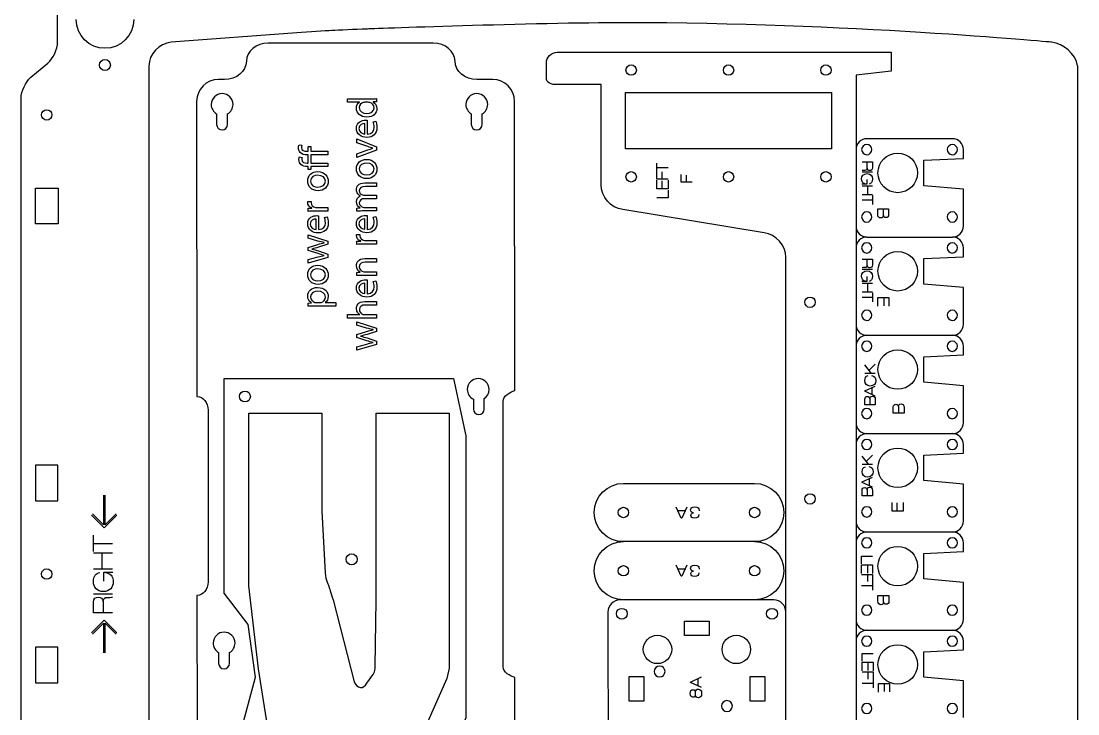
# Model space of a CAD drawing. Header units: millimetres. Extents: x 28 to 1172, y 29 to 868.
# Drawn here: x 401.2 to 633.3, y 577.1 to 729.3 of the extents above; entities that cross this region are included whole.
import ezdxf

# ---------------------------------------------------------------- set-up
doc = ezdxf.new("R2010")
doc.units = ezdxf.units.MM
doc.layers.add('Layer_1', color=7, linetype='CONTINUOUS', true_color=0xffffff)

msp = doc.modelspace()

# ---------------------------------------------------------------- linework, layer by layer
at = {"layer": 'Layer_1', "color": 1, "true_color": 0xff0000}
for points in [[(409.2, 724.67), (409.2, 745.83)], [(461.74, 726.69), (434.14, 724.63)], [(491.69, 724.45), (455.46, 724.45)], [(518.95, 722.45), (530.95, 722.45), (530.95, 722.45)], [(530.95, 722.45), (592.25, 722.45), (592.25, 718.29), (584.55, 717.41), (584.55, 518.81), (584.55, 516.27)], [(403.36, 716.95), (407.04, 720.04)], [(420.8, 719.63), (420.8, 719.63)], [(429.26, 719.4), (429.26, 512.36)], [(450.66, 720.44), (450.66, 720.44)], [(516.55, 716.92), (516.55, 720.05)], [(633.26, 512.36), (633.26, 719.4), (633.21, 719.46), (633.21, 719.46)], [(536.31, 718.52), (536.31, 718.52)], [(557.69, 718.52), (557.69, 718.52)], [(579.07, 718.52), (579.07, 718.52)], [(445.86, 716.44), (444.54, 716.44)], [(504.77, 716.44), (501.29, 716.44)], [(528.55, 693.3), (528.55, 715.32), (518.95, 715.32)], [(533.91, 701.21), (533.91, 713.57), (579.19, 713.57), (579.19, 701.21), (533.91, 701.21), (533.91, 701.21)], [(401.2, 503.28), (401.2, 712.32)], [(439.74, 711.64), (439.78, 646.8), (439.85, 646.8)], [(447.74, 710.96), (447.74, 710.96)], [(503.66, 710.96), (503.66, 710.96)], [(509.61, 648.09), (509.57, 711.64)], [(406.82, 709.81), (406.82, 709.81)], [(444.14, 708.89), (444.14, 706.56)], [(446.54, 706.56), (446.54, 708.89)], [(500.06, 708.89), (500.06, 706.56)], [(502.46, 706.56), (502.46, 708.89)], [(605.72, 703.44), (586.95, 703.44)], [(608.12, 684.24), (608.12, 692.32), (599.45, 693.12), (599.45, 698.72), (599.45, 698.72), (608.12, 699.12), (608.12, 701.04)], [(586.89, 699.92), (586.89, 699.92)], [(605.69, 699.92), (605.69, 699.92)], [(536.31, 695.07), (536.31, 695.07)], [(557.69, 695.07), (557.69, 695.07)], [(579.07, 695.07), (579.07, 695.07)], [(404.34, 684.73), (404.34, 692.61), (409.3, 692.61), (409.3, 684.73), (404.34, 684.73)], [(593.69, 691.58), (593.69, 691.58)], [(564.37, 682.79), (533.31, 687.88)], [(586.89, 685.12), (586.89, 685.12)], [(605.69, 685.12), (605.69, 685.12)], [(586.95, 681.84), (605.72, 681.84)], [(586.89, 678.32), (586.89, 678.32)], [(608.12, 662.65), (608.12, 670.72), (599.45, 671.52), (599.45, 677.12), (599.45, 677.12), (608.12, 677.52), (608.12, 679.44)], [(605.69, 678.32), (605.69, 678.32)], [(576.84, 508.27), (569.13, 508.27), (569.13, 677.38)], [(593.69, 669.98), (593.69, 669.98)], [(575.58, 667.52), (575.58, 667.52)], [(586.89, 663.53), (586.89, 663.53)], [(605.69, 663.53), (605.69, 663.53)], [(586.95, 660.25), (605.72, 660.25)], [(608.12, 641.05), (608.12, 649.13), (599.45, 649.93), (599.45, 655.53), (599.45, 655.53), (608.12, 655.93), (608.12, 657.85)], [(586.89, 656.73), (586.89, 656.73)], [(605.69, 656.73), (605.69, 656.73)], [(450.35, 648), (450.35, 648)], [(503.98, 648.36), (503.98, 648.36)], [(593.69, 648.39), (593.69, 648.39)], [(500.51, 646.21), (500.51, 644.05)], [(502.91, 644.05), (502.91, 646.36)], [(507.03, 587.4), (507.03, 645.77)], [(442.25, 643.8), (442.25, 606.12)], [(444.21, 536.37), (444.21, 536.41), (455.75, 571.71), (453.31, 586.96), (451.2, 605.22), (451.2, 643.14), (467.2, 643.14), (467.2, 627.24)], [(479.2, 607.66), (479.2, 643.14), (495.2, 643.14), (495.2, 587.1), (494.65, 584.88), (484.96, 562.78), (481.83, 553.13)], [(586.89, 641.93), (586.89, 641.93)], [(605.69, 641.93), (605.69, 641.93)], [(586.95, 638.65), (605.72, 638.65)], [(608.12, 619.45), (608.12, 627.53), (599.45, 628.33), (599.45, 633.93), (599.45, 633.93), (608.12, 634.33), (608.12, 636.25)], [(586.89, 635.13), (586.89, 635.13)], [(605.69, 635.13), (605.69, 635.13)], [(409.29, 623.87), (409.29, 631.75), (404.33, 631.75), (404.33, 623.87), (409.29, 623.87), (409.29, 623.87)], [(533.47, 627.72), (562.27, 627.72), (562.27, 627.72)], [(593.69, 626.79), (593.69, 626.79)], [(575.58, 624.31), (575.58, 624.31)], [(533.47, 622.46), (533.47, 622.46)], [(562.27, 622.46), (562.27, 622.46)], [(467.2, 621.59), (468, 608.04)], [(586.89, 620.33), (586.89, 620.33)], [(605.69, 620.33), (605.69, 620.33)], [(586.95, 617.05), (605.72, 617.05)], [(562.27, 614.92), (533.47, 614.92)], [(586.89, 613.53), (586.89, 613.53)], [(608.12, 597.86), (608.12, 605.93), (599.45, 606.73), (599.45, 612.33), (599.45, 612.33), (608.12, 612.73), (608.12, 614.65)], [(605.69, 613.53), (605.69, 613.53)], [(473.78, 612.23), (473.78, 612.23)], [(406.81, 608.95), (406.81, 608.95)], [(533.47, 609.66), (533.47, 609.66)], [(562.27, 609.66), (562.27, 609.66)], [(593.69, 605.2), (593.69, 605.2)], [(439.85, 603.12), (439.81, 603.12), (439.83, 573.12), (432.76, 515.16), (441.32, 509.66), (447.78, 511.31)], [(469.72, 602.17), (474.36, 584.09)], [(478.96, 587.54), (479.18, 602.02)], [(566.47, 602.12), (532.73, 602.11)], [(530.07, 599.46), (530.08, 565.71)], [(533.12, 600.27), (533.12, 600.27)], [(567.29, 599.07), (567.29, 599.07)], [(586.89, 598.74), (586.89, 598.74)], [(605.69, 598.74), (605.69, 598.74)], [(546.88, 594.27), (546.88, 597.47), (552.32, 597.47), (552.32, 594.27), (546.88, 594.27), (546.88, 594.27)], [(540.94, 594.36), (540.94, 594.36)], [(558.27, 594.36), (558.27, 594.36)], [(586.95, 595.46), (605.72, 595.46)], [(409.29, 583.87), (409.29, 591.75), (404.33, 591.75), (404.33, 583.87), (409.29, 583.87), (409.29, 583.87)], [(448.17, 592.64), (448.17, 592.64)], [(586.89, 591.94), (586.89, 591.94)], [(608.12, 576.26), (608.12, 584.34), (599.45, 585.14), (599.45, 590.74), (608.12, 591.14), (608.12, 593.06)], [(605.69, 591.94), (605.69, 591.94)], [(444.57, 590.57), (444.57, 588.16)], [(446.97, 588.16), (446.97, 590.57)], [(512.83, 556.13), (509.67, 558.1), (509.65, 585.08)], [(534.72, 579.87), (534.72, 585.31), (537.92, 585.31), (537.92, 579.87), (534.72, 579.87), (534.72, 579.87)], [(542.6, 586.39), (542.6, 586.39)], [(564.49, 579.86), (561.29, 579.87), (561.29, 585.31), (564.49, 585.31), (564.49, 579.86), (564.49, 579.86)], [(477.12, 583.84), (477.73, 584.64)], [(593.69, 583.6), (593.69, 583.6)], [(557.4, 578.79), (557.4, 578.79)], [(586.89, 577.14), (586.89, 577.14)], [(605.69, 577.14), (605.69, 577.14)]]:
    msp.add_lwpolyline(points, dxfattribs=at)
at = {"layer": 'Layer_1', "color": 5, "true_color": 0x0000ff}
for points in [[(472.9, 712.22), (478.12, 712.22)], [(475.48, 711.42), (475.48, 711.44), (472.9, 711.44), (472.9, 712.22), (472.9, 712.22)], [(477.42, 711.44), (476.67, 711.44), (476.67, 711.44)], [(479.23, 712.25), (479.23, 711.56), (478.49, 711.52), (478.49, 711.49)], [(476.66, 704.47), (476.66, 706.77), (476.66, 706.77)], [(477.22, 707.5), (477.22, 704.47), (477.22, 704.47)], [(478.49, 707.14), (479.06, 707.28)], [(477.33, 701.72), (474.92, 702.56), (474.92, 703.38), (479.23, 701.68), (479.23, 700.93), (474.92, 699.29), (474.92, 700.13), (474.92, 700.13)], [(462.23, 702.1), (462.83, 702)], [(463.98, 700.67), (464.22, 700.67), (464.22, 701.7), (464.81, 701.7), (464.81, 700.67), (468.53, 700.67), (468.53, 699.89), (468.53, 699.89)], [(474.92, 700.13), (477.33, 700.98)], [(478.45, 701.33), (478.45, 701.35)], [(462.36, 699.48), (462.95, 699.32)], [(464.04, 698.07), (464.22, 698.07), (464.22, 699.89), (464.01, 699.89)], [(468.53, 699.89), (464.81, 699.89), (464.81, 698.07), (468.53, 698.07), (468.53, 697.3), (464.81, 697.3), (464.81, 696.7), (464.22, 696.7), (464.22, 697.3), (464.08, 697.3)], [(477.04, 698.9), (477.04, 698.9)], [(466.34, 696.23), (466.34, 696.23)], [(540.82, 695.98), (540.82, 698.08)], [(543.26, 697.04), (540.82, 697.04)], [(543.26, 694.54), (540.82, 694.54), (540.82, 696.25)], [(585.86, 698.34), (588.16, 698.34), (588.16, 697.07)], [(586.99, 696.99), (586.98, 696.99), (586.98, 698.34)], [(477.08, 695.49), (477.08, 695.49)], [(543.26, 694.32), (543.26, 692.41), (540.82, 692.41), (540.82, 694.3)], [(541.96, 694.54), (541.96, 696.15)], [(541.96, 692.41), (541.96, 694.22)], [(548.57, 693.86), (546.16, 693.86), (546.16, 695.55)], [(547.28, 693.86), (547.28, 695.46)], [(586.89, 694.5), (586.89, 693.42), (585.81, 693.42)], [(588.16, 696.06), (585.86, 696.06)], [(466.38, 692.81), (466.38, 692.81)], [(476.7, 693.73), (479.23, 693.73), (479.23, 692.96), (476.8, 692.96)], [(543.26, 692.17), (543.26, 690.46), (540.82, 690.46)], [(585.86, 693.07), (588.16, 693.07)], [(587.09, 693.07), (587.09, 691.1)], [(464.15, 689.64), (464.89, 689.64)], [(475.69, 690.85), (475.69, 690.87)], [(476.57, 691.03), (479.23, 691.03), (479.23, 690.26), (476.65, 690.26)], [(588.16, 691.1), (585.86, 691.1)], [(585.86, 689.99), (588.14, 689.99)], [(588.16, 690.94), (588.16, 688.96)], [(464.22, 687.48), (464.22, 688.16), (465.07, 688.2), (465.07, 688.23)], [(466.23, 688.3), (468.53, 688.3), (468.53, 687.51), (465.56, 687.51), (465.56, 687.51)], [(474.92, 687.52), (474.92, 688.21), (475.62, 688.24), (475.62, 688.27)], [(476.64, 688.32), (479.23, 688.32), (479.23, 687.56), (476.09, 687.56), (476.09, 687.56)], [(589.3, 686.85), (589.3, 688.07), (591.71, 688.07), (591.71, 688.07)], [(590.56, 686.64), (590.57, 688.07)], [(591.71, 688.07), (591.71, 686.76)], [(465.96, 683.49), (465.96, 685.78), (465.96, 685.78)], [(466.52, 686.51), (466.52, 683.48), (466.52, 683.48)], [(467.79, 686.16), (468.35, 686.3)], [(476.66, 683.54), (476.66, 685.83), (476.66, 685.83)], [(477.22, 686.56), (477.22, 683.53), (477.22, 683.53)], [(478.49, 686.2), (479.06, 686.34)], [(590.57, 686.64), (590.56, 686.64)], [(466.38, 680.96), (464.22, 681.57), (464.22, 682.35), (468.53, 680.96), (468.53, 680.25), (466.47, 679.59)], [(474.85, 682.39), (475.59, 682.39)], [(466.42, 678.19), (464.22, 678.89), (464.22, 679.55), (466.37, 680.22)], [(467.78, 680.6), (467.78, 680.63)], [(474.92, 680.23), (474.92, 680.91), (475.77, 680.95), (475.77, 680.98)], [(476.93, 681.05), (479.23, 681.05), (479.23, 680.26), (476.26, 680.26), (476.26, 680.26)], [(466.48, 678.79), (468.53, 678.1), (468.53, 677.38), (464.22, 676.08), (464.22, 676.88), (464.22, 676.88)], [(465.05, 679.2), (465.05, 679.18)], [(467.78, 677.77), (467.78, 677.8)], [(464.22, 676.88), (466.41, 677.46)], [(466.34, 675.64), (466.34, 675.64)], [(476.67, 677.1), (479.23, 677.1), (479.23, 676.31), (476.75, 676.31)], [(585.86, 676.98), (588.16, 676.98), (588.16, 675.72)], [(586.98, 675.63), (586.98, 676.98)], [(586.99, 675.63), (586.98, 675.63)], [(474.92, 673.39), (474.92, 674.08), (475.63, 674.13), (475.63, 674.15)], [(476.64, 674.21), (479.23, 674.21), (479.23, 673.42), (476.09, 673.42), (476.09, 673.42)], [(586.89, 673.15), (586.89, 672.07), (585.81, 672.07)], [(588.16, 674.7), (585.86, 674.7)], [(466.38, 672.23), (466.38, 672.23)], [(476.66, 669.4), (476.66, 671.69), (476.66, 671.69)], [(477.22, 672.42), (477.22, 669.39), (477.22, 669.39)], [(478.49, 672.07), (479.06, 672.21)], [(585.86, 671.71), (588.16, 671.71)], [(587.09, 671.71), (587.09, 669.74)], [(588.16, 669.74), (585.86, 669.74)], [(585.86, 668.63), (588.14, 668.63)], [(588.16, 669.59), (588.16, 667.61)], [(589.34, 666.65), (589.34, 668.55), (591.76, 668.55), (591.76, 666.67)], [(590.63, 668.55), (590.63, 666.75)], [(464.22, 666.63), (464.22, 667.32), (464.96, 667.37), (464.96, 667.39)], [(467.95, 667.46), (467.95, 667.44), (470.3, 667.44), (470.3, 666.66), (465.63, 666.66), (465.63, 666.66)], [(466.03, 667.44), (466.78, 667.44), (466.78, 667.44)], [(476.67, 667.68), (479.23, 667.68), (479.23, 666.9), (476.76, 666.9)], [(472.9, 664.01), (472.9, 664.79), (475.6, 664.79), (475.6, 664.81)], [(476.63, 664.79), (479.23, 664.79), (479.23, 664.01), (472.9, 664.01), (472.9, 664.01)], [(477.08, 661.83), (474.92, 662.45), (474.92, 663.22), (479.23, 661.83), (479.23, 661.12), (477.17, 660.46)], [(478.49, 661.47), (478.49, 661.5)], [(477.12, 659.06), (474.92, 659.76), (474.92, 660.42), (477.08, 661.09)], [(477.18, 659.66), (479.23, 658.97), (479.23, 658.25), (474.92, 656.95), (474.92, 657.75), (474.92, 657.75)], [(475.76, 660.07), (475.76, 660.06)], [(474.92, 657.75), (477.11, 658.33)], [(478.49, 658.65), (478.49, 658.67)], [(587.92, 651.84), (586.48, 653.73)], [(587.39, 652.54), (588.78, 653.94)], [(482.8, 556.12), (453.89, 566.03), (448.17, 568.54), (452.65, 585.18), (451.03, 596.7), (445.77, 603.61), (445.77, 650.76), (496.17, 650.76), (498.86, 638.17), (498.86, 576.22), (490.03, 556.12), (482.8, 556.12)], [(588.78, 651.84), (586.48, 651.84)], [(588.78, 646.89), (586.48, 647.95), (586.48, 648.03), (588.78, 649.09)], [(588.02, 648.74), (588.02, 647.24)], [(586.48, 644.96), (586.48, 646.2)], [(588.78, 646.12), (588.78, 644.96), (586.48, 644.96), (586.48, 644.96)], [(587.58, 646.31), (587.57, 644.96)], [(587.57, 646.31), (587.58, 646.31)], [(592.71, 643.15), (592.71, 644.46)], [(595.12, 644.38), (595.12, 643.15), (592.71, 643.15), (592.71, 643.15)], [(593.86, 644.58), (593.85, 643.15)], [(593.85, 644.58), (593.86, 644.58)], [(587.33, 631.84), (585.89, 633.73)], [(586.79, 632.54), (588.18, 633.94)], [(588.18, 631.84), (585.88, 631.84)], [(588.18, 626.89), (585.88, 627.95), (585.88, 628.03), (588.18, 629.09)], [(587.42, 628.74), (587.42, 627.24)], [(419.27, 625.16), (419.27, 618.62), (416.87, 621.02)], [(422.06, 621.01), (419.67, 618.62), (419.67, 625.16)], [(585.88, 624.96), (585.88, 626.2)], [(588.18, 626.12), (588.18, 624.96), (585.88, 624.96), (585.88, 624.96)], [(586.98, 626.31), (586.98, 624.96)], [(586.98, 626.31), (586.98, 626.31)], [(547.37, 622.53), (546.26, 620.11), (546.17, 620.11), (545.06, 622.53)], [(594.9, 623.52), (594.9, 621.62), (592.49, 621.62), (592.49, 623.5)], [(593.61, 621.62), (593.61, 623.42)], [(422.25, 620.71), (419.47, 617.93), (416.68, 620.71)], [(545.43, 621.73), (547.01, 621.73)], [(548.85, 621.23), (548.85, 621.24)], [(417.09, 612.72), (417.09, 616.32)], [(421.26, 614.46), (417.12, 614.46)], [(417.09, 612.43), (421.26, 612.43)], [(419.03, 608.86), (419.03, 612.43)], [(585.76, 610.05), (585.76, 611.74), (588.16, 611.74)], [(421.26, 608.86), (417.09, 608.86)], [(419.39, 606.26), (419.39, 608.22), (421.35, 608.22)], [(547.37, 609.73), (546.26, 607.31), (546.17, 607.31), (545.06, 609.73)], [(545.43, 608.93), (547.01, 608.93)], [(548.85, 608.43), (548.85, 608.44)], [(585.76, 607.93), (585.76, 609.82), (588.16, 609.82), (588.16, 607.95)], [(587.04, 609.82), (587.04, 608.03)], [(585.76, 607.72), (588.16, 607.72), (588.16, 606.04)], [(587.04, 607.72), (587.04, 606.14)], [(588.16, 606.3), (588.16, 604.23)], [(417.09, 603.44), (421.26, 603.44)], [(585.76, 605.26), (588.16, 605.26)], [(421.26, 599.3), (417.09, 599.3), (417.09, 601.59)], [(419.22, 601.75), (419.23, 601.74), (419.24, 599.3)], [(589.34, 601.89), (589.34, 603.11), (591.76, 603.11), (591.76, 603.11)], [(590.61, 601.68), (590.6, 601.68)], [(590.61, 601.68), (590.61, 603.11)], [(591.76, 603.11), (591.76, 601.8)], [(416.68, 594.92), (419.47, 597.7), (422.25, 594.92)], [(416.87, 594.62), (419.27, 597.01), (419.27, 590.47)], [(419.67, 590.47), (419.67, 597.01), (422.07, 594.61)], [(585.88, 588.65), (585.88, 590.33), (588.28, 590.33)], [(585.88, 586.53), (585.88, 588.42), (588.28, 588.42), (588.28, 586.55)], [(587.17, 588.42), (587.17, 586.63)], [(550.59, 582.88), (548.17, 583.99), (548.17, 584.08), (550.59, 585.19)], [(549.79, 584.82), (549.79, 583.24)], [(585.88, 586.32), (588.28, 586.32), (588.28, 584.63)], [(587.17, 586.32), (587.17, 584.73)], [(588.28, 584.9), (588.28, 582.82)], [(585.88, 583.85), (588.28, 583.85)], [(589.46, 581.87), (589.46, 583.78), (591.88, 583.78), (591.88, 581.89)], [(590.75, 583.78), (590.75, 581.97)], [(549.25, 581.84), (549.26, 581.84)], [(549.26, 581.29), (549.25, 581.29)], [(549.26, 581.29), (549.26, 581.84)], [(549.26, 581.29), (549.26, 581.29)]]:
    msp.add_lwpolyline(points, dxfattribs=at)
at = {"layer": 'Layer_1', "color": 1, "true_color": 0xff0000}
for points in [[(419.6, 723.31), (416.11, 723.31), (413.28, 726.14), (413.28, 729.63)], [(425.92, 729.63), (425.92, 726.14), (423.09, 723.31), (419.6, 723.31)], [(534.06, 728.92), (514.03, 728.92), (477.15, 727.53), (477.15, 727.53)], [(627.47, 724.64), (627.47, 724.64), (581.87, 728.92), (534.06, 728.92)], [(469.44, 727.2), (467.89, 727.12), (464.42, 726.89), (461.74, 726.69)], [(477.15, 727.53), (474.46, 727.43), (470.99, 727.28), (469.44, 727.2)], [(407.04, 720.04), (408.23, 721.03), (409.2, 723.12), (409.2, 724.67)], [(434.14, 724.63), (431.46, 724.39), (429.26, 722.04), (429.26, 719.4)], [(455.46, 724.45), (452.82, 724.45), (450.66, 722.65), (450.66, 720.44)], [(496.49, 720.44), (496.49, 722.65), (494.33, 724.45), (491.69, 724.45)], [(633.21, 719.46), (632.73, 722.06), (630.15, 724.39), (627.47, 724.64)], [(516.55, 720.05), (516.55, 721.37), (517.63, 722.45), (518.95, 722.45)], [(418.4, 719.63), (418.4, 720.29), (418.94, 720.83), (419.6, 720.83)], [(419.6, 718.43), (418.94, 718.43), (418.4, 718.96), (418.4, 719.63)], [(419.6, 720.83), (420.26, 720.83), (420.8, 720.29), (420.8, 719.63)], [(420.8, 719.63), (420.8, 718.96), (420.27, 718.43), (419.6, 718.43)], [(450.66, 720.44), (450.66, 718.24), (448.5, 716.44), (445.86, 716.44)], [(501.29, 716.44), (498.65, 716.44), (496.49, 718.24), (496.49, 720.44)], [(534.03, 718.52), (534.03, 719.15), (534.54, 719.66), (535.17, 719.66)], [(535.17, 719.66), (535.8, 719.66), (536.31, 719.15), (536.31, 718.52)], [(555.41, 718.52), (555.41, 719.15), (555.92, 719.66), (556.55, 719.66)], [(556.55, 719.66), (557.18, 719.66), (557.69, 719.15), (557.69, 718.52)], [(576.79, 718.52), (576.79, 719.15), (577.3, 719.66), (577.93, 719.66)], [(577.93, 719.66), (578.56, 719.66), (579.07, 719.15), (579.07, 718.52)], [(535.17, 717.38), (534.54, 717.38), (534.03, 717.89), (534.03, 718.52)], [(536.31, 718.52), (536.31, 717.89), (535.8, 717.38), (535.17, 717.38)], [(556.55, 717.38), (555.92, 717.38), (555.41, 717.89), (555.41, 718.52)], [(557.69, 718.52), (557.69, 717.89), (557.18, 717.38), (556.55, 717.38)], [(577.93, 717.38), (577.3, 717.38), (576.79, 717.89), (576.79, 718.52)], [(579.07, 718.52), (579.07, 717.89), (578.56, 717.38), (577.93, 717.38)], [(401.2, 712.32), (401.2, 713.87), (402.18, 715.96), (403.36, 716.95)], [(444.54, 716.44), (441.9, 716.44), (439.74, 714.28), (439.74, 711.64)], [(509.57, 711.64), (509.57, 714.28), (507.41, 716.44), (504.77, 716.44)], [(518.95, 715.32), (517.63, 715.32), (516.55, 715.6), (516.55, 716.92)], [(445.34, 713.36), (444.01, 713.36), (442.94, 712.29), (442.94, 710.96)], [(447.74, 710.96), (447.74, 712.29), (446.66, 713.36), (445.34, 713.36)], [(501.26, 713.36), (499.93, 713.36), (498.86, 712.29), (498.86, 710.96)], [(503.66, 710.96), (503.66, 712.29), (502.58, 713.36), (501.26, 713.36)], [(442.94, 710.96), (442.94, 710.08), (443.42, 709.3), (444.14, 708.89)], [(446.54, 708.89), (447.26, 709.3), (447.74, 710.08), (447.74, 710.96)], [(498.86, 710.96), (498.86, 710.08), (499.34, 709.3), (500.06, 708.89)], [(502.46, 708.89), (503.17, 709.3), (503.66, 710.08), (503.66, 710.96)], [(405.68, 708.67), (405.68, 709.3), (406.19, 709.81), (406.82, 709.81)], [(406.82, 707.53), (406.19, 707.53), (405.68, 708.04), (405.68, 708.67)], [(406.82, 709.81), (407.45, 709.81), (407.96, 709.3), (407.96, 708.67)], [(407.96, 708.67), (407.96, 708.04), (407.45, 707.53), (406.82, 707.53)], [(444.14, 706.56), (444.14, 705.9), (444.68, 705.36), (445.34, 705.36)], [(445.34, 705.36), (446, 705.36), (446.54, 705.9), (446.54, 706.56)], [(500.06, 706.56), (500.06, 705.9), (500.6, 705.36), (501.26, 705.36)], [(501.26, 705.36), (501.92, 705.36), (502.46, 705.9), (502.46, 706.56)], [(586.95, 703.44), (585.63, 703.44), (584.55, 702.37), (584.55, 701.04)], [(608.12, 701.04), (608.12, 702.37), (607.05, 703.44), (605.72, 703.44)], [(585.78, 701.04), (585.77, 700.43), (586.27, 699.92), (586.89, 699.92)], [(586.9, 702.16), (586.28, 702.16), (585.78, 701.66), (585.78, 701.04)], [(586.89, 699.92), (587.51, 699.92), (588.01, 700.42), (588.01, 701.04)], [(588.01, 701.04), (588.02, 701.66), (587.52, 702.16), (586.9, 702.16)], [(604.58, 701.05), (604.57, 700.43), (605.07, 699.92), (605.69, 699.92)], [(605.7, 702.16), (605.08, 702.16), (604.58, 701.66), (604.58, 701.05)], [(605.69, 699.92), (606.31, 699.92), (606.81, 700.42), (606.82, 701.04)], [(606.82, 701.04), (606.82, 701.66), (606.32, 702.16), (605.7, 702.16)], [(589.36, 695.92), (589.36, 698.32), (591.3, 700.26), (593.69, 700.26)], [(593.69, 700.26), (596.09, 700.26), (598.04, 698.32), (598.04, 695.92)], [(534.03, 695.07), (534.03, 695.7), (534.54, 696.21), (535.17, 696.21)], [(535.17, 696.21), (535.8, 696.21), (536.31, 695.7), (536.31, 695.07)], [(555.41, 695.07), (555.41, 695.7), (555.92, 696.21), (556.55, 696.21)], [(556.55, 696.21), (557.18, 696.21), (557.69, 695.7), (557.69, 695.07)], [(576.79, 695.07), (576.79, 695.7), (577.3, 696.21), (577.93, 696.21)], [(577.93, 696.21), (578.56, 696.21), (579.07, 695.7), (579.07, 695.07)], [(535.17, 693.93), (534.54, 693.93), (534.03, 694.44), (534.03, 695.07)], [(536.31, 695.07), (536.31, 694.44), (535.8, 693.93), (535.17, 693.93)], [(556.55, 693.93), (555.92, 693.93), (555.41, 694.44), (555.41, 695.07)], [(557.69, 695.07), (557.69, 694.44), (557.18, 693.93), (556.55, 693.93)], [(577.93, 693.93), (577.3, 693.93), (576.79, 694.44), (576.79, 695.07)], [(579.07, 695.07), (579.07, 694.44), (578.56, 693.93), (577.93, 693.93)], [(593.69, 691.58), (591.3, 691.58), (589.36, 693.52), (589.36, 695.92)], [(598.04, 695.92), (598.04, 693.52), (596.09, 691.58), (593.69, 691.58)], [(533.31, 687.88), (530.69, 688.22), (528.55, 690.66), (528.55, 693.3)], [(586.9, 687.36), (586.28, 687.37), (585.78, 686.87), (585.78, 686.25)], [(588.01, 686.24), (588.02, 686.86), (587.52, 687.36), (586.9, 687.36)], [(605.7, 687.36), (605.08, 687.37), (604.58, 686.87), (604.58, 686.25)], [(606.82, 686.24), (606.82, 686.86), (606.32, 687.36), (605.7, 687.36)], [(585.78, 686.25), (585.77, 685.63), (586.27, 685.13), (586.89, 685.12)], [(586.89, 685.12), (587.51, 685.12), (588.01, 685.62), (588.01, 686.24)], [(604.58, 686.25), (604.57, 685.63), (605.07, 685.13), (605.69, 685.12)], [(605.69, 685.12), (606.31, 685.12), (606.81, 685.62), (606.82, 686.24)], [(569.13, 677.38), (569.13, 680.02), (566.98, 682.45), (564.37, 682.79)], [(584.55, 684.24), (584.55, 682.92), (585.63, 681.84), (586.95, 681.84)], [(605.72, 681.84), (607.05, 681.84), (608.12, 682.92), (608.12, 684.24)], [(586.95, 681.84), (585.63, 681.84), (584.55, 680.77), (584.55, 679.44)], [(586.9, 680.56), (586.28, 680.57), (585.78, 680.07), (585.78, 679.45)], [(588.01, 679.44), (588.02, 680.06), (587.52, 680.56), (586.9, 680.56)], [(605.7, 680.56), (605.08, 680.57), (604.58, 680.07), (604.58, 679.45)], [(606.82, 679.44), (606.82, 680.06), (606.32, 680.56), (605.7, 680.56)], [(608.12, 679.44), (608.12, 680.77), (607.05, 681.84), (605.72, 681.84)], [(585.78, 679.45), (585.77, 678.83), (586.27, 678.33), (586.89, 678.32)], [(586.89, 678.32), (587.51, 678.32), (588.01, 678.82), (588.01, 679.44)], [(589.36, 674.32), (589.36, 676.72), (591.3, 678.66), (593.69, 678.66)], [(593.69, 678.66), (596.09, 678.66), (598.04, 676.72), (598.04, 674.32)], [(604.58, 679.45), (604.57, 678.83), (605.07, 678.33), (605.69, 678.32)], [(605.69, 678.32), (606.31, 678.32), (606.81, 678.82), (606.82, 679.44)], [(593.69, 669.98), (591.3, 669.98), (589.36, 671.93), (589.36, 674.32)], [(598.04, 674.32), (598.04, 671.93), (596.09, 669.98), (593.69, 669.98)], [(573.3, 667.52), (573.3, 668.15), (573.81, 668.66), (574.44, 668.66)], [(574.44, 668.66), (575.07, 668.66), (575.58, 668.15), (575.58, 667.52)], [(574.44, 666.38), (573.81, 666.38), (573.3, 666.89), (573.3, 667.52)], [(575.58, 667.52), (575.58, 666.89), (575.07, 666.38), (574.44, 666.38)], [(585.78, 664.65), (585.77, 664.03), (586.27, 663.53), (586.89, 663.53)], [(586.9, 665.77), (586.28, 665.77), (585.78, 665.27), (585.78, 664.65)], [(586.89, 663.53), (587.51, 663.52), (588.01, 664.02), (588.01, 664.64)], [(588.01, 664.64), (588.02, 665.26), (587.52, 665.76), (586.9, 665.77)], [(604.58, 664.65), (604.57, 664.03), (605.07, 663.53), (605.69, 663.53)], [(605.7, 665.77), (605.08, 665.77), (604.58, 665.27), (604.58, 664.65)], [(605.69, 663.53), (606.31, 663.52), (606.81, 664.02), (606.82, 664.64)], [(606.82, 664.64), (606.82, 665.26), (606.32, 665.76), (605.7, 665.77)], [(584.55, 662.65), (584.55, 661.32), (585.63, 660.25), (586.95, 660.25)], [(605.72, 660.25), (607.05, 660.25), (608.12, 661.32), (608.12, 662.65)], [(586.95, 660.25), (585.63, 660.25), (584.55, 659.17), (584.55, 657.85)], [(608.12, 657.85), (608.12, 659.17), (607.05, 660.25), (605.72, 660.25)], [(585.78, 657.85), (585.77, 657.23), (586.27, 656.73), (586.89, 656.73)], [(586.9, 658.97), (586.28, 658.97), (585.78, 658.47), (585.78, 657.85)], [(586.89, 656.73), (587.51, 656.72), (588.01, 657.22), (588.01, 657.84)], [(588.01, 657.84), (588.02, 658.46), (587.52, 658.96), (586.9, 658.97)], [(589.36, 652.73), (589.36, 655.12), (591.3, 657.07), (593.69, 657.07)], [(593.69, 657.07), (596.09, 657.07), (598.04, 655.12), (598.04, 652.73)], [(604.58, 657.85), (604.57, 657.23), (605.07, 656.73), (605.69, 656.73)], [(605.7, 658.97), (605.08, 658.97), (604.58, 658.47), (604.58, 657.85)], [(605.69, 656.73), (606.31, 656.72), (606.81, 657.22), (606.82, 657.84)], [(606.82, 657.84), (606.82, 658.46), (606.32, 658.96), (605.7, 658.97)], [(593.69, 648.39), (591.3, 648.39), (589.36, 650.33), (589.36, 652.73)], [(598.04, 652.73), (598.04, 650.33), (596.09, 648.39), (593.69, 648.39)], [(501.58, 650.76), (500.25, 650.76), (499.18, 649.69), (499.18, 648.36)], [(503.98, 648.36), (503.98, 649.69), (502.9, 650.76), (501.58, 650.76)], [(449.15, 646.8), (449.15, 647.47), (449.69, 648), (450.35, 648)], [(450.35, 648), (451.01, 648), (451.55, 647.47), (451.55, 646.8)], [(499.18, 648.36), (499.18, 647.42), (499.72, 646.61), (500.51, 646.21)], [(502.91, 646.36), (503.55, 646.79), (503.98, 647.53), (503.98, 648.36)], [(507.03, 645.77), (507.03, 646.89), (508.59, 647.82), (509.61, 648.09)], [(439.85, 646.8), (441.18, 646.8), (442.25, 645.46), (442.25, 643.8)], [(450.35, 645.6), (449.69, 645.6), (449.15, 646.14), (449.15, 646.8)], [(451.55, 646.8), (451.55, 646.14), (451.01, 645.6), (450.35, 645.6)], [(500.51, 644.05), (500.51, 643.38), (501.05, 642.85), (501.71, 642.85)], [(501.71, 642.85), (502.37, 642.85), (502.91, 643.38), (502.91, 644.05)], [(585.78, 643.05), (585.77, 642.43), (586.27, 641.93), (586.89, 641.93)], [(586.9, 644.17), (586.28, 644.17), (585.78, 643.67), (585.78, 643.05)], [(586.89, 641.93), (587.51, 641.93), (588.01, 642.43), (588.01, 643.05)], [(588.01, 643.05), (588.02, 643.66), (587.52, 644.17), (586.9, 644.17)], [(604.58, 643.05), (604.57, 642.43), (605.07, 641.93), (605.69, 641.93)], [(605.7, 644.17), (605.08, 644.17), (604.58, 643.67), (604.58, 643.05)], [(605.69, 641.93), (606.31, 641.93), (606.81, 642.43), (606.82, 643.05)], [(606.82, 643.05), (606.82, 643.66), (606.32, 644.17), (605.7, 644.17)], [(584.55, 641.05), (584.55, 639.72), (585.63, 638.65), (586.95, 638.65)], [(605.72, 638.65), (607.05, 638.65), (608.12, 639.72), (608.12, 641.05)], [(586.95, 638.65), (585.63, 638.65), (584.55, 637.57), (584.55, 636.25)], [(608.12, 636.25), (608.12, 637.57), (607.05, 638.65), (605.72, 638.65)], [(585.78, 636.26), (585.77, 635.64), (586.27, 635.13), (586.89, 635.13)], [(586.9, 637.37), (586.28, 637.37), (585.78, 636.87), (585.78, 636.26)], [(586.89, 635.13), (587.51, 635.13), (588.01, 635.63), (588.01, 636.25)], [(588.01, 636.25), (588.02, 636.87), (587.52, 637.37), (586.9, 637.37)], [(604.58, 636.25), (604.57, 635.64), (605.07, 635.13), (605.69, 635.13)], [(605.7, 637.37), (605.08, 637.37), (604.58, 636.87), (604.58, 636.25)], [(605.69, 635.13), (606.31, 635.13), (606.81, 635.63), (606.82, 636.25)], [(606.82, 636.25), (606.82, 636.86), (606.32, 637.37), (605.7, 637.37)], [(589.36, 631.13), (589.36, 633.53), (591.3, 635.47), (593.69, 635.47)], [(593.69, 635.47), (596.09, 635.47), (598.04, 633.53), (598.04, 631.13)], [(593.69, 626.79), (591.3, 626.79), (589.36, 628.73), (589.36, 631.13)], [(598.04, 631.13), (598.04, 628.73), (596.09, 626.79), (593.69, 626.79)], [(467.2, 627.24), (467.2, 625.69), (467.2, 623.15), (467.2, 621.59)], [(527.07, 621.32), (527.07, 624.85), (529.93, 627.72), (533.47, 627.72)], [(562.27, 627.72), (565.8, 627.72), (568.67, 624.85), (568.67, 621.32)], [(573.3, 624.31), (573.3, 624.94), (573.81, 625.45), (574.44, 625.45)], [(574.44, 623.17), (573.81, 623.17), (573.3, 623.68), (573.3, 624.31)], [(574.44, 625.45), (575.07, 625.45), (575.58, 624.94), (575.58, 624.31)], [(575.58, 624.31), (575.58, 623.68), (575.07, 623.17), (574.44, 623.17)], [(532.33, 621.32), (532.33, 621.95), (532.84, 622.46), (533.47, 622.46)], [(533.47, 622.46), (534.1, 622.46), (534.61, 621.95), (534.61, 621.32)], [(561.13, 621.32), (561.13, 621.95), (561.64, 622.46), (562.27, 622.46)], [(562.27, 622.46), (562.9, 622.46), (563.41, 621.95), (563.41, 621.32)], [(586.9, 622.57), (586.28, 622.57), (585.78, 622.07), (585.78, 621.46)], [(588.01, 621.45), (588.02, 622.07), (587.52, 622.57), (586.9, 622.57)], [(605.7, 622.57), (605.08, 622.58), (604.58, 622.07), (604.58, 621.46)], [(606.82, 621.45), (606.82, 622.07), (606.32, 622.57), (605.7, 622.57)], [(533.47, 614.92), (529.93, 614.92), (527.07, 617.78), (527.07, 621.32)], [(533.47, 620.18), (532.84, 620.18), (532.33, 620.69), (532.33, 621.32)], [(534.61, 621.32), (534.61, 620.69), (534.1, 620.18), (533.47, 620.18)], [(562.27, 620.18), (561.64, 620.18), (561.13, 620.69), (561.13, 621.32)], [(563.41, 621.32), (563.41, 620.69), (562.9, 620.18), (562.27, 620.18)], [(568.67, 621.32), (568.67, 617.78), (565.8, 614.92), (562.27, 614.92)], [(585.78, 621.46), (585.77, 620.84), (586.27, 620.33), (586.89, 620.33)], [(586.89, 620.33), (587.51, 620.33), (588.01, 620.83), (588.01, 621.45)], [(604.58, 621.46), (604.57, 620.84), (605.07, 620.33), (605.69, 620.33)], [(605.69, 620.33), (606.31, 620.33), (606.81, 620.83), (606.82, 621.45)], [(584.55, 619.45), (584.55, 618.13), (585.63, 617.05), (586.95, 617.05)], [(605.72, 617.05), (607.05, 617.05), (608.12, 618.13), (608.12, 619.45)], [(586.95, 617.05), (585.63, 617.05), (584.55, 615.98), (584.55, 614.65)], [(586.9, 615.77), (586.28, 615.78), (585.78, 615.28), (585.78, 614.66)], [(588.01, 614.65), (588.02, 615.27), (587.52, 615.77), (586.9, 615.77)], [(605.7, 615.77), (605.08, 615.78), (604.58, 615.28), (604.58, 614.66)], [(606.82, 614.65), (606.82, 615.27), (606.32, 615.77), (605.7, 615.77)], [(608.12, 614.65), (608.12, 615.98), (607.05, 617.05), (605.72, 617.05)], [(527.07, 608.52), (527.07, 612.05), (529.93, 614.92), (533.47, 614.92)], [(562.27, 614.92), (565.8, 614.92), (568.67, 612.05), (568.67, 608.52)], [(585.78, 614.66), (585.77, 614.04), (586.27, 613.54), (586.89, 613.53)], [(586.89, 613.53), (587.51, 613.53), (588.01, 614.03), (588.01, 614.65)], [(589.36, 609.54), (589.36, 611.93), (591.3, 613.88), (593.69, 613.88)], [(593.69, 613.88), (596.09, 613.88), (598.04, 611.93), (598.04, 609.54)], [(604.58, 614.66), (604.57, 614.04), (605.07, 613.54), (605.69, 613.53)], [(605.69, 613.53), (606.31, 613.53), (606.81, 614.03), (606.82, 614.65)], [(472.58, 611.03), (472.58, 611.69), (473.12, 612.23), (473.78, 612.23)], [(473.78, 609.83), (473.12, 609.83), (472.58, 610.37), (472.58, 611.03)], [(473.78, 612.23), (474.45, 612.23), (474.98, 611.69), (474.98, 611.03)], [(474.98, 611.03), (474.98, 610.37), (474.45, 609.83), (473.78, 609.83)], [(405.67, 607.81), (405.67, 608.44), (406.18, 608.95), (406.81, 608.95)], [(406.81, 608.95), (407.44, 608.95), (407.95, 608.44), (407.95, 607.81)], [(468, 608.04), (468, 606.49), (468.8, 605.13), (468.8, 605.03)], [(533.47, 602.12), (529.93, 602.12), (527.07, 604.98), (527.07, 608.52)], [(532.33, 608.52), (532.33, 609.15), (532.84, 609.66), (533.47, 609.66)], [(533.47, 607.38), (532.84, 607.38), (532.33, 607.89), (532.33, 608.52)], [(533.47, 609.66), (534.1, 609.66), (534.61, 609.15), (534.61, 608.52)], [(534.61, 608.52), (534.61, 607.89), (534.1, 607.38), (533.47, 607.38)], [(561.13, 608.52), (561.13, 609.15), (561.64, 609.66), (562.27, 609.66)], [(562.27, 607.38), (561.64, 607.38), (561.13, 607.89), (561.13, 608.52)], [(562.27, 609.66), (562.9, 609.66), (563.41, 609.15), (563.41, 608.52)], [(563.41, 608.52), (563.41, 607.89), (562.9, 607.38), (562.27, 607.38)], [(568.67, 608.52), (568.67, 604.98), (565.8, 602.12), (562.27, 602.12)], [(593.69, 605.2), (591.3, 605.2), (589.36, 607.14), (589.36, 609.54)], [(598.04, 609.54), (598.04, 607.14), (596.09, 605.2), (593.69, 605.2)], [(406.81, 606.67), (406.18, 606.67), (405.67, 607.18), (405.67, 607.81)], [(407.95, 607.81), (407.95, 607.18), (407.44, 606.67), (406.81, 606.67)], [(442.25, 606.12), (442.25, 604.46), (441.18, 603.12), (439.85, 603.12)], [(479.18, 602.02), (479.19, 603.57), (479.2, 606.11), (479.2, 607.66)], [(468.8, 605.03), (468.8, 604.92), (469.22, 603.64), (469.72, 602.17)], [(532.73, 602.11), (531.27, 602.11), (530.07, 600.92), (530.07, 599.46)], [(569.12, 599.47), (569.12, 600.92), (567.93, 602.12), (566.47, 602.12)], [(531.92, 599.07), (531.92, 599.74), (532.46, 600.27), (533.12, 600.27)], [(533.12, 597.87), (532.46, 597.87), (531.92, 598.41), (531.92, 599.07)], [(533.12, 600.27), (533.78, 600.27), (534.32, 599.74), (534.32, 599.07)], [(534.32, 599.07), (534.32, 598.41), (533.78, 597.87), (533.12, 597.87)], [(564.89, 599.07), (564.89, 599.74), (565.42, 600.27), (566.09, 600.27)], [(566.09, 597.87), (565.42, 597.87), (564.89, 598.41), (564.89, 599.07)], [(566.09, 600.27), (566.75, 600.27), (567.29, 599.74), (567.29, 599.07)], [(567.29, 599.07), (567.29, 598.41), (566.75, 597.87), (566.09, 597.87)], [(585.78, 599.86), (585.77, 599.24), (586.27, 598.74), (586.89, 598.74)], [(586.9, 600.98), (586.28, 600.98), (585.78, 600.48), (585.78, 599.86)], [(586.89, 598.74), (587.51, 598.73), (588.01, 599.23), (588.01, 599.85)], [(588.01, 599.85), (588.02, 600.47), (587.52, 600.97), (586.9, 600.98)], [(604.58, 599.86), (604.57, 599.24), (605.07, 598.74), (605.69, 598.74)], [(605.7, 600.98), (605.08, 600.98), (604.58, 600.48), (604.58, 599.86)], [(605.69, 598.74), (606.31, 598.73), (606.81, 599.23), (606.82, 599.85)], [(606.82, 599.85), (606.82, 600.47), (606.32, 600.97), (605.7, 600.98)], [(584.55, 597.86), (584.55, 596.53), (585.63, 595.46), (586.95, 595.46)], [(605.72, 595.46), (607.05, 595.46), (608.12, 596.53), (608.12, 597.86)], [(445.77, 595.04), (444.44, 595.04), (443.37, 593.97), (443.37, 592.64)], [(448.17, 592.64), (448.17, 593.97), (447.09, 595.04), (445.77, 595.04)], [(537.82, 591.24), (537.82, 592.96), (539.22, 594.36), (540.94, 594.36)], [(540.94, 594.36), (542.66, 594.36), (544.06, 592.96), (544.06, 591.24)], [(555.15, 591.24), (555.15, 592.96), (556.54, 594.36), (558.27, 594.36)], [(558.27, 594.36), (559.99, 594.36), (561.39, 592.96), (561.39, 591.24)], [(586.95, 595.46), (585.63, 595.46), (584.55, 594.38), (584.55, 593.06)], [(586.9, 594.18), (586.28, 594.18), (585.78, 593.68), (585.78, 593.06)], [(588.01, 593.05), (588.02, 593.67), (587.52, 594.18), (586.9, 594.18)], [(605.7, 594.18), (605.08, 594.18), (604.58, 593.68), (604.58, 593.06)], [(606.82, 593.05), (606.82, 593.67), (606.32, 594.17), (605.7, 594.18)], [(608.12, 593.06), (608.12, 594.38), (607.05, 595.46), (605.72, 595.46)], [(443.37, 592.64), (443.37, 591.75), (443.85, 590.98), (444.57, 590.57)], [(446.97, 590.57), (447.69, 590.98), (448.17, 591.75), (448.17, 592.64)], [(585.78, 593.06), (585.77, 592.44), (586.27, 591.94), (586.89, 591.94)], [(586.89, 591.94), (587.51, 591.93), (588.01, 592.43), (588.01, 593.05)], [(589.36, 587.94), (589.36, 590.34), (591.3, 592.28), (593.69, 592.28)], [(593.69, 592.28), (596.09, 592.28), (598.04, 590.34), (598.04, 587.94)], [(604.58, 593.06), (604.57, 592.44), (605.07, 591.94), (605.69, 591.94)], [(605.69, 591.94), (606.31, 591.93), (606.81, 592.43), (606.82, 593.05)], [(540.94, 588.12), (539.22, 588.12), (537.82, 589.52), (537.82, 591.24)], [(544.06, 591.24), (544.06, 589.52), (542.66, 588.12), (540.94, 588.12)], [(558.27, 588.12), (556.54, 588.12), (555.15, 589.52), (555.15, 591.24)], [(561.39, 591.24), (561.39, 589.52), (559.99, 588.12), (558.27, 588.12)], [(444.57, 588.16), (444.57, 587.5), (445.11, 586.96), (445.77, 586.96)], [(445.77, 586.96), (446.43, 586.96), (446.97, 587.5), (446.97, 588.16)], [(477.73, 584.64), (478.55, 585.99), (478.95, 585.98), (478.96, 587.54)], [(509.65, 585.08), (508.6, 585.34), (507.03, 586.28), (507.03, 587.4)], [(541.4, 587.59), (540.74, 587.59), (540.2, 587.05), (540.2, 586.39)], [(542.6, 586.39), (542.6, 587.05), (542.07, 587.59), (541.4, 587.59)], [(593.69, 583.6), (591.3, 583.6), (589.36, 585.54), (589.36, 587.94)], [(598.04, 587.94), (598.04, 585.54), (596.09, 583.6), (593.69, 583.6)], [(540.2, 586.39), (540.2, 585.73), (540.74, 585.19), (541.4, 585.19)], [(541.4, 585.19), (542.07, 585.19), (542.6, 585.73), (542.6, 586.39)], [(474.36, 584.09), (474.87, 582.62), (476.48, 582.43), (477.12, 583.84)], [(556.2, 579.99), (555.54, 579.99), (555, 579.45), (555, 578.79)], [(555, 578.79), (555, 578.13), (555.54, 577.59), (556.2, 577.59)], [(557.4, 578.79), (557.4, 579.45), (556.87, 579.99), (556.2, 579.99)], [(556.2, 577.59), (556.87, 577.59), (557.4, 578.13), (557.4, 578.79)], [(585.78, 578.26), (585.77, 577.64), (586.27, 577.14), (586.89, 577.14)], [(586.9, 579.38), (586.28, 579.38), (585.78, 578.88), (585.78, 578.26)], [(586.89, 577.14), (587.51, 577.14), (588.01, 577.64), (588.01, 578.26)], [(588.01, 578.26), (588.02, 578.87), (587.52, 579.38), (586.9, 579.38)], [(604.58, 578.26), (604.57, 577.65), (605.07, 577.14), (605.69, 577.14)], [(605.7, 579.38), (605.08, 579.38), (604.58, 578.88), (604.58, 578.26)], [(605.69, 577.14), (606.31, 577.14), (606.81, 577.64), (606.82, 578.26)], [(606.82, 578.26), (606.82, 578.88), (606.32, 579.38), (605.7, 579.38)]]:
    msp.add_open_spline(points, degree=3, dxfattribs=at)
at = {"layer": 'Layer_1', "color": 5, "true_color": 0x0000ff}
for points in [[(474.83, 710.12), (474.83, 710.79), (475.14, 711.23), (475.48, 711.42)], [(477.14, 708.18), (475.7, 708.18), (474.83, 709.08), (474.83, 710.12)], [(476.34, 711.4), (475.85, 711.29), (475.44, 710.86), (475.44, 710.27)], [(475.44, 710.27), (475.44, 709.46), (476.16, 708.98), (477.1, 708.98)], [(476.67, 711.44), (476.58, 711.44), (476.44, 711.43), (476.34, 711.4)], [(477.1, 708.98), (477.98, 708.98), (478.7, 709.41), (478.7, 710.25)], [(477.76, 711.4), (477.66, 711.43), (477.55, 711.44), (477.42, 711.44)], [(478.7, 710.25), (478.7, 710.78), (478.34, 711.26), (477.76, 711.4)], [(478.12, 712.22), (478.5, 712.22), (478.94, 712.23), (479.23, 712.25)], [(478.49, 711.49), (478.97, 711.26), (479.33, 710.74), (479.33, 710.04)], [(479.33, 710.04), (479.33, 709), (478.45, 708.18), (477.14, 708.18)], [(474.83, 705.74), (474.83, 707.16), (476.06, 707.52), (476.85, 707.52)], [(477.15, 703.72), (475.85, 703.72), (474.83, 704.48), (474.83, 705.74)], [(476.66, 706.77), (476.17, 706.78), (475.39, 706.56), (475.39, 705.68)], [(475.39, 705.68), (475.39, 704.88), (476.11, 704.54), (476.66, 704.47)], [(476.85, 707.52), (477.01, 707.52), (477.13, 707.52), (477.22, 707.5)], [(479.33, 705.84), (479.33, 704.51), (478.45, 703.72), (477.15, 703.72)], [(477.22, 704.47), (478.28, 704.48), (478.72, 705.15), (478.72, 705.95)], [(478.72, 705.95), (478.72, 706.51), (478.62, 706.86), (478.49, 707.14)], [(479.06, 707.28), (479.18, 707.01), (479.33, 706.53), (479.33, 705.84)], [(462.1, 701.43), (462.1, 701.72), (462.17, 701.96), (462.23, 702.1)], [(462.5, 700.39), (462.22, 700.68), (462.1, 701.08), (462.1, 701.43)], [(462.83, 702), (462.78, 701.88), (462.74, 701.73), (462.74, 701.5)], [(462.74, 701.5), (462.74, 700.84), (463.32, 700.67), (463.98, 700.67)], [(478.45, 701.35), (478.09, 701.45), (477.74, 701.58), (477.33, 701.72)], [(477.33, 700.98), (477.74, 701.12), (478.09, 701.24), (478.45, 701.33)], [(462.21, 698.87), (462.21, 699.11), (462.29, 699.35), (462.36, 699.48)], [(462.61, 697.78), (462.36, 698.03), (462.21, 698.38), (462.21, 698.87)], [(464.01, 699.89), (463.4, 699.89), (462.85, 700.02), (462.5, 700.39)], [(462.95, 699.32), (462.89, 699.2), (462.83, 699.03), (462.83, 698.86)], [(462.83, 698.86), (462.83, 698.24), (463.36, 698.07), (464.04, 698.07)], [(474.83, 696.82), (474.83, 698.06), (475.73, 698.9), (477.04, 698.9)], [(477.04, 698.9), (478.64, 698.9), (479.33, 697.79), (479.33, 696.75)], [(464.08, 697.3), (463.48, 697.3), (462.96, 697.44), (462.61, 697.78)], [(464.13, 694.15), (464.13, 695.39), (465.03, 696.23), (466.34, 696.23)], [(466.34, 696.23), (467.94, 696.23), (468.63, 695.11), (468.63, 694.08)], [(477.11, 694.68), (475.68, 694.68), (474.83, 695.64), (474.83, 696.82)], [(477.07, 698.1), (476.34, 698.1), (475.42, 697.73), (475.42, 696.81)], [(475.42, 696.81), (475.42, 695.89), (476.27, 695.49), (477.08, 695.49)], [(478.74, 696.79), (478.74, 697.54), (478.04, 698.1), (477.07, 698.1)], [(477.08, 695.49), (478.03, 695.49), (478.74, 696.02), (478.74, 696.79)], [(479.33, 696.75), (479.33, 695.59), (478.48, 694.68), (477.11, 694.68)], [(586.5, 696.48), (586.41, 696.48), (585.96, 696.48), (585.86, 696.43)], [(586.98, 696.99), (586.98, 696.64), (586.81, 696.48), (586.5, 696.48)], [(587.53, 696.44), (587.32, 696.44), (587.01, 696.59), (586.99, 696.99)], [(588.16, 697.07), (588.16, 696.61), (587.94, 696.44), (587.53, 696.44)], [(466.41, 692.01), (464.97, 692.01), (464.13, 692.96), (464.13, 694.15)], [(466.37, 695.42), (465.63, 695.42), (464.72, 695.06), (464.72, 694.13)], [(464.72, 694.13), (464.72, 693.21), (465.57, 692.81), (466.38, 692.81)], [(468.04, 694.11), (468.04, 694.86), (467.34, 695.42), (466.37, 695.42)], [(466.38, 692.81), (467.33, 692.81), (468.04, 693.35), (468.04, 694.11)], [(468.63, 694.08), (468.63, 692.92), (467.77, 692.01), (466.41, 692.01)], [(585.76, 694.59), (585.76, 695.24), (586.2, 695.78), (586.96, 695.78)], [(586.51, 693.5), (585.98, 693.66), (585.76, 694.11), (585.76, 694.59)], [(586.96, 695.78), (587.72, 695.78), (588.16, 695.24), (588.16, 694.59)], [(588.16, 694.59), (588.16, 693.87), (587.84, 693.54), (587.4, 693.46)], [(474.83, 692.3), (474.83, 692.88), (475.2, 693.73), (476.7, 693.73)], [(475.13, 691.36), (474.94, 691.62), (474.83, 691.89), (474.83, 692.3)], [(476.8, 692.96), (475.96, 692.96), (475.47, 692.65), (475.47, 692.03)], [(475.47, 692.03), (475.47, 691.57), (475.8, 691.23), (476.18, 691.09)], [(586.89, 693.42), (586.62, 693.46), (586.51, 693.5), (586.51, 693.5)], [(464.13, 689.43), (464.13, 689.51), (464.14, 689.57), (464.15, 689.64)], [(465.07, 688.23), (464.49, 688.42), (464.13, 688.9), (464.13, 689.43)], [(464.89, 689.64), (464.87, 689.56), (464.87, 689.48), (464.87, 689.38)], [(464.87, 689.38), (464.87, 688.82), (465.28, 688.43), (465.87, 688.32)], [(474.83, 689.64), (474.83, 690.22), (475.19, 690.66), (475.69, 690.85)], [(475.62, 688.27), (475.21, 688.51), (474.83, 688.91), (474.83, 689.64)], [(475.69, 690.87), (475.44, 691), (475.27, 691.18), (475.13, 691.36)], [(476.65, 690.26), (475.96, 690.26), (475.47, 689.96), (475.47, 689.36)], [(475.47, 689.36), (475.47, 688.88), (475.86, 688.51), (476.26, 688.39)], [(476.18, 691.09), (476.29, 691.05), (476.42, 691.03), (476.57, 691.03)], [(465.56, 687.51), (465.05, 687.51), (464.62, 687.5), (464.22, 687.48)], [(465.87, 688.32), (465.97, 688.31), (466.11, 688.3), (466.23, 688.3)], [(476.09, 687.56), (475.63, 687.56), (475.27, 687.54), (474.92, 687.52)], [(476.26, 688.39), (476.36, 688.34), (476.5, 688.32), (476.64, 688.32)], [(464.13, 684.76), (464.13, 686.18), (465.36, 686.54), (466.15, 686.54)], [(466.45, 682.73), (465.14, 682.73), (464.13, 683.5), (464.13, 684.76)], [(465.96, 685.78), (465.47, 685.79), (464.69, 685.58), (464.69, 684.7)], [(464.69, 684.7), (464.69, 683.89), (465.41, 683.55), (465.96, 683.49)], [(466.15, 686.54), (466.31, 686.54), (466.43, 686.53), (466.52, 686.51)], [(468.63, 684.86), (468.63, 683.53), (467.75, 682.73), (466.45, 682.73)], [(466.52, 683.48), (467.58, 683.5), (468.02, 684.17), (468.02, 684.96)], [(468.02, 684.96), (468.02, 685.52), (467.92, 685.87), (467.79, 686.16)], [(468.35, 686.3), (468.48, 686.02), (468.63, 685.54), (468.63, 684.86)], [(474.83, 684.8), (474.83, 686.22), (476.06, 686.59), (476.85, 686.59)], [(477.15, 682.78), (475.85, 682.78), (474.83, 683.54), (474.83, 684.8)], [(476.66, 685.83), (476.17, 685.84), (475.39, 685.62), (475.39, 684.74)], [(475.39, 684.74), (475.39, 683.94), (476.11, 683.6), (476.66, 683.54)], [(476.85, 686.59), (477.01, 686.59), (477.13, 686.58), (477.22, 686.56)], [(479.33, 684.9), (479.33, 683.57), (478.45, 682.78), (477.15, 682.78)], [(477.22, 683.53), (478.28, 683.54), (478.72, 684.21), (478.72, 685.01)], [(478.72, 685.01), (478.72, 685.57), (478.62, 685.92), (478.49, 686.2)], [(479.06, 686.34), (479.18, 686.07), (479.33, 685.59), (479.33, 684.9)], [(589.95, 686.03), (589.67, 686.03), (589.3, 686.21), (589.3, 686.85)], [(590.56, 686.64), (590.55, 686.33), (590.38, 686.03), (589.95, 686.03)], [(591.11, 686.11), (590.83, 686.11), (590.56, 686.36), (590.57, 686.64)], [(591.71, 686.76), (591.71, 686.37), (591.51, 686.11), (591.11, 686.11)], [(474.83, 682.18), (474.83, 682.26), (474.84, 682.32), (474.85, 682.39)], [(475.59, 682.39), (475.57, 682.31), (475.57, 682.23), (475.57, 682.13)], [(466.37, 680.22), (466.89, 680.38), (467.35, 680.5), (467.78, 680.6)], [(467.78, 680.63), (467.35, 680.7), (466.89, 680.82), (466.38, 680.96)], [(475.77, 680.98), (475.19, 681.17), (474.83, 681.65), (474.83, 682.18)], [(476.26, 680.26), (475.76, 680.26), (475.32, 680.25), (474.92, 680.23)], [(475.57, 682.13), (475.57, 681.57), (475.98, 681.18), (476.57, 681.07)], [(476.57, 681.07), (476.67, 681.06), (476.81, 681.05), (476.93, 681.05)], [(466.47, 679.59), (465.99, 679.43), (465.56, 679.31), (465.05, 679.2)], [(465.05, 679.18), (465.57, 679.08), (466.02, 678.94), (466.48, 678.79)], [(466.41, 677.46), (466.89, 677.58), (467.34, 677.69), (467.78, 677.77)], [(467.78, 677.8), (467.35, 677.9), (466.88, 678.04), (466.42, 678.19)], [(464.13, 673.57), (464.13, 674.81), (465.03, 675.64), (466.34, 675.64)], [(466.34, 675.64), (467.94, 675.64), (468.63, 674.53), (468.63, 673.49)], [(474.83, 675.57), (474.83, 676.17), (475.19, 677.1), (476.67, 677.1)], [(475.63, 674.15), (475.23, 674.36), (474.83, 674.86), (474.83, 675.57)], [(476.75, 676.31), (476.05, 676.31), (475.47, 676.05), (475.47, 675.31)], [(475.47, 675.31), (475.47, 674.81), (475.84, 674.4), (476.27, 674.26)], [(586.98, 675.63), (586.98, 675.28), (586.81, 675.13), (586.5, 675.13)], [(587.53, 675.08), (587.32, 675.08), (587.01, 675.23), (586.99, 675.63)], [(588.16, 675.72), (588.16, 675.26), (587.94, 675.08), (587.53, 675.08)], [(466.41, 671.43), (464.97, 671.43), (464.13, 672.38), (464.13, 673.57)], [(466.37, 674.84), (465.63, 674.84), (464.72, 674.48), (464.72, 673.55)], [(464.72, 673.55), (464.72, 672.63), (465.57, 672.23), (466.38, 672.23)], [(468.04, 673.53), (468.04, 674.28), (467.34, 674.84), (466.37, 674.84)], [(466.38, 672.23), (467.33, 672.23), (468.04, 672.76), (468.04, 673.53)], [(468.63, 673.49), (468.63, 672.33), (467.77, 671.43), (466.41, 671.43)], [(476.09, 673.42), (475.63, 673.42), (475.27, 673.41), (474.92, 673.39)], [(476.27, 674.26), (476.37, 674.23), (476.5, 674.21), (476.64, 674.21)], [(585.76, 673.23), (585.76, 673.89), (586.2, 674.42), (586.96, 674.42)], [(586.51, 672.15), (585.98, 672.3), (585.76, 672.75), (585.76, 673.23)], [(586.5, 675.13), (586.41, 675.13), (585.96, 675.12), (585.86, 675.07)], [(586.96, 674.42), (587.72, 674.42), (588.16, 673.89), (588.16, 673.23)], [(588.16, 673.23), (588.16, 672.51), (587.84, 672.18), (587.4, 672.1)], [(464.13, 668.92), (464.13, 669.97), (465.01, 670.76), (466.31, 670.76)], [(466.31, 670.76), (467.86, 670.76), (468.63, 669.8), (468.63, 668.79)], [(474.83, 670.67), (474.83, 672.09), (476.06, 672.45), (476.85, 672.45)], [(477.15, 668.64), (475.85, 668.64), (474.83, 669.41), (474.83, 670.67)], [(476.66, 671.69), (476.17, 671.7), (475.39, 671.49), (475.39, 670.61)], [(476.85, 672.45), (477.01, 672.45), (477.13, 672.44), (477.22, 672.42)], [(479.33, 670.77), (479.33, 669.44), (478.45, 668.64), (477.15, 668.64)], [(477.22, 669.39), (478.28, 669.41), (478.72, 670.08), (478.72, 670.87)], [(478.72, 670.87), (478.72, 671.43), (478.62, 671.78), (478.49, 672.07)], [(479.06, 672.21), (479.18, 671.93), (479.33, 671.45), (479.33, 670.77)], [(586.89, 672.07), (586.62, 672.1), (586.51, 672.15), (586.51, 672.15)], [(464.96, 667.39), (464.43, 667.7), (464.13, 668.21), (464.13, 668.92)], [(466.35, 669.96), (465.49, 669.96), (464.75, 669.51), (464.75, 668.68)], [(464.75, 668.68), (464.75, 668.14), (465.13, 667.64), (465.71, 667.49)], [(468.02, 668.65), (468.02, 669.48), (467.34, 669.96), (466.35, 669.96)], [(467.1, 667.47), (467.64, 667.62), (468.02, 668.09), (468.02, 668.65)], [(468.63, 668.79), (468.63, 668.21), (468.38, 667.72), (467.95, 667.46)], [(475.39, 670.61), (475.39, 669.8), (476.11, 669.46), (476.66, 669.4)], [(465.63, 666.66), (465.07, 666.66), (464.63, 666.65), (464.22, 666.63)], [(465.71, 667.49), (465.81, 667.47), (465.93, 667.44), (466.03, 667.44)], [(466.78, 667.44), (466.89, 667.44), (467, 667.45), (467.1, 667.47)], [(474.83, 666.17), (474.83, 666.75), (475.19, 667.68), (476.67, 667.68)], [(475.04, 665.37), (474.91, 665.6), (474.83, 665.88), (474.83, 666.17)], [(476.76, 666.9), (476.06, 666.9), (475.48, 666.64), (475.48, 665.9)], [(475.6, 664.81), (475.38, 664.93), (475.18, 665.13), (475.04, 665.37)], [(475.48, 665.9), (475.48, 665.39), (475.84, 665), (476.26, 664.84)], [(476.26, 664.84), (476.37, 664.8), (476.49, 664.79), (476.63, 664.79)], [(478.49, 661.5), (478.05, 661.57), (477.59, 661.69), (477.08, 661.83)], [(477.08, 661.09), (477.59, 661.25), (478.05, 661.38), (478.49, 661.47)], [(477.17, 660.46), (476.69, 660.31), (476.26, 660.18), (475.76, 660.07)], [(475.76, 660.06), (476.27, 659.95), (476.72, 659.81), (477.18, 659.66)], [(478.49, 658.67), (478.05, 658.77), (477.58, 658.91), (477.12, 659.06)], [(477.11, 658.33), (477.59, 658.45), (478.04, 658.57), (478.49, 658.65)], [(586.48, 650.29), (586.48, 650.83), (586.71, 651.26), (587.2, 651.39)], [(587.68, 649.1), (586.92, 649.1), (586.48, 649.63), (586.48, 650.29)], [(588.88, 650.29), (588.88, 649.63), (588.44, 649.1), (587.68, 649.1)], [(587.96, 651.44), (588.58, 651.37), (588.88, 650.82), (588.88, 650.29)], [(586.48, 646.2), (586.48, 646.57), (586.68, 646.82), (587.05, 646.82)], [(587.05, 646.82), (587.32, 646.82), (587.58, 646.58), (587.57, 646.31)], [(587.58, 646.31), (587.59, 646.61), (587.75, 646.89), (588.16, 646.89)], [(588.16, 646.89), (588.42, 646.89), (588.78, 646.72), (588.78, 646.12)], [(593.86, 644.58), (593.87, 644.89), (594.04, 645.19), (594.47, 645.19)], [(594.47, 645.19), (594.75, 645.19), (595.12, 645.01), (595.12, 644.38)], [(592.71, 644.46), (592.71, 644.85), (592.91, 645.11), (593.31, 645.11)], [(593.31, 645.11), (593.59, 645.11), (593.86, 644.86), (593.85, 644.58)], [(585.89, 630.29), (585.89, 630.83), (586.11, 631.26), (586.61, 631.39)], [(587.36, 631.44), (587.98, 631.37), (588.29, 630.82), (588.29, 630.29)], [(587.09, 629.1), (586.33, 629.1), (585.89, 629.63), (585.89, 630.29)], [(588.29, 630.29), (588.29, 629.63), (587.84, 629.1), (587.09, 629.1)], [(585.88, 626.2), (585.88, 626.57), (586.08, 626.82), (586.45, 626.82)], [(586.45, 626.82), (586.72, 626.82), (586.98, 626.58), (586.98, 626.31)], [(586.98, 626.31), (586.99, 626.61), (587.16, 626.89), (587.56, 626.89)], [(587.56, 626.89), (587.83, 626.89), (588.18, 626.72), (588.18, 626.12)], [(548.23, 621.88), (548.23, 622.14), (548.4, 622.56), (549.15, 622.56)], [(549.15, 622.56), (549.78, 622.56), (550.07, 622.25), (550.07, 621.78)], [(548.85, 621.24), (548.39, 621.29), (548.23, 621.56), (548.23, 621.88)], [(548.29, 620.7), (548.29, 620.93), (548.42, 621.19), (548.85, 621.23)], [(549.1, 620.07), (548.53, 620.07), (548.29, 620.33), (548.29, 620.7)], [(550, 620.87), (549.98, 620.38), (549.77, 620.07), (549.1, 620.07)], [(550.07, 621.78), (550.07, 621.76), (550.07, 621.73), (550.07, 621.7)], [(417.09, 606.11), (417.09, 607.41), (417.67, 608.01), (418.47, 608.16)], [(419.39, 608.22), (419.88, 608.16), (420.09, 608.08), (420.09, 608.08)], [(420.09, 608.08), (421.05, 607.79), (421.44, 606.98), (421.44, 606.11)], [(548.23, 609.08), (548.23, 609.34), (548.4, 609.76), (549.15, 609.76)], [(548.85, 608.44), (548.39, 608.49), (548.23, 608.76), (548.23, 609.08)], [(548.29, 607.9), (548.29, 608.13), (548.42, 608.39), (548.85, 608.43)], [(550, 608.07), (549.98, 607.58), (549.77, 607.27), (549.1, 607.27)], [(549.15, 609.76), (549.78, 609.76), (550.07, 609.45), (550.07, 608.98)], [(550.07, 608.98), (550.07, 608.96), (550.07, 608.93), (550.07, 608.9)], [(419.27, 603.95), (417.89, 603.95), (417.09, 604.92), (417.09, 606.11)], [(421.44, 606.11), (421.44, 604.92), (420.64, 603.95), (419.27, 603.95)], [(549.1, 607.27), (548.53, 607.27), (548.29, 607.53), (548.29, 607.9)], [(417.09, 601.59), (417.09, 602.43), (417.48, 602.74), (418.23, 602.74)], [(418.23, 602.74), (418.62, 602.74), (419.18, 602.47), (419.22, 601.75)], [(419.23, 601.74), (419.24, 602.39), (419.53, 602.67), (420.11, 602.67)], [(420.11, 602.67), (420.26, 602.67), (421.09, 602.68), (421.26, 602.76)], [(590, 601.07), (589.72, 601.07), (589.34, 601.25), (589.34, 601.89)], [(590.6, 601.68), (590.59, 601.37), (590.42, 601.07), (590, 601.07)], [(591.16, 601.15), (590.87, 601.15), (590.6, 601.4), (590.61, 601.68)], [(591.76, 601.8), (591.76, 601.41), (591.55, 601.15), (591.16, 601.15)], [(549.26, 581.84), (549.31, 582.32), (549.56, 582.52), (549.94, 582.52)], [(549.94, 582.52), (550.31, 582.52), (550.63, 582.28), (550.63, 581.57)], [(548.13, 581.57), (548.13, 582.1), (548.34, 582.4), (548.73, 582.4)], [(548.73, 580.74), (548.34, 580.74), (548.13, 581.03), (548.13, 581.57)], [(548.73, 582.4), (548.93, 582.4), (549.22, 582.27), (549.25, 581.84)], [(549.25, 581.29), (549.22, 580.86), (548.93, 580.74), (548.73, 580.74)], [(549.94, 580.61), (549.56, 580.61), (549.31, 580.81), (549.26, 581.29)], [(550.63, 581.57), (550.63, 580.85), (550.31, 580.61), (549.94, 580.61)]]:
    msp.add_open_spline(points, degree=3, dxfattribs=at)

doc.saveas('drawing.dxf')
